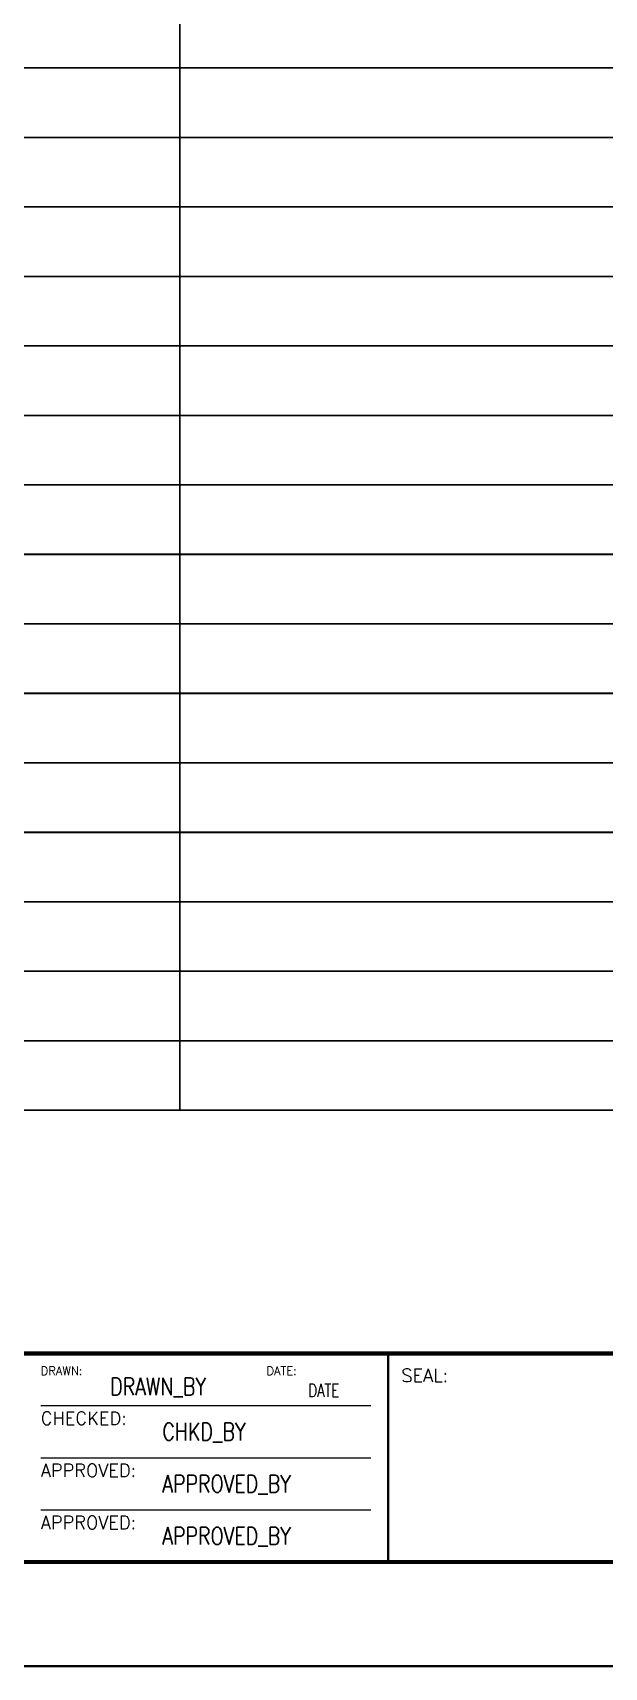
# Model space of a CAD drawing. Header units: inches. Extents: x 0 to 36, y 0 to 24.
# Drawn here: x 23.82 to 27.93, y -0.01 to 11.75 of the extents above; entities that cross this region are included whole.
import ezdxf

# ---------------------------------------------------------------- set-up
doc = ezdxf.new("R2010")
doc.units = ezdxf.units.IN
doc.header["$MEASUREMENT"] = 0
doc.layers.get('0').update_dxf_attribs({"linetype": 'CONTINUOUS'})
for name, color, linetype in [('ETEXT', 3, 'CONTINUOUS'), ('GRID', 7, 'CONTINUOUS'), ('TRIM', 7, 'CONTINUOUS')]:
    doc.layers.add(name, color=color, linetype=linetype)
doc.styles.add('SIMPLEX', font='SIMPLEX.shx', dxfattribs={"width": 0.75, "height": 0.09375})

msp = doc.modelspace()

# ---------------------------------------------------------------- linework, layer by layer
for p, q in [((23.875, 1.875), (26.25, 1.875)), ((23.875, 1.5), (26.25, 1.5)), ((23.875, 1.125), (26.25, 1.125))]:
    msp.add_line(p, q)
at = {"const_width": 0.03, "flags": 128}
msp.add_lwpolyline([(1, 23.25), (1, 0.75), (35.25, 0.75), (35.25, 23.25)], close=True, dxfattribs=at)
at = {"flags": 128}
for points, const_width in [([(1, 2.25), (35.25, 2.25)], 0.03), ([(26.375, 2.25), (26.375, 0.75)], 0.0156)]:
    msp.add_lwpolyline(points, dxfattribs=dict(at, const_width=const_width))
at = {"const_width": 0.0156}
msp.add_lwpolyline([(1, 0), (30, 0)], dxfattribs=at)
at = {"layer": 'GRID', "const_width": 0.0125}
for points in [[(24.875, 4), (24.875, 22.75)], [(1, 11.5), (35.25, 11.5)], [(1, 11), (35.25, 11)], [(1, 10.5), (35.25, 10.5)], [(1, 10), (35.25, 10)], [(1, 9.5), (35.25, 9.5)], [(1, 9), (35.25, 9)], [(1, 8.5), (35.25, 8.5)], [(1, 8), (35.25, 8)], [(1, 7.5), (35.25, 7.5)], [(1, 7), (35.25, 7)], [(1, 6.5), (35.25, 6.5)], [(1, 6), (35.25, 6)], [(1, 5.5), (35.25, 5.5)], [(1, 5), (35.25, 5)], [(1, 4.5), (35.25, 4.5)], [(1, 4), (35.25, 4)]]:
    msp.add_lwpolyline(points, dxfattribs=at)
at = {"layer": 'TRIM'}
msp.add_lwpolyline([(36, 24), (0, 24), (0, 0), (36, 0)], close=True, dxfattribs=at)

# ---------------------------------------------------------------- texts
at = {"layer": 'ETEXT', "style": 'SIMPLEX'}
for s, height, p in [('DRAWN:', 0.0602, (23.875, 2.095)), ('DATE:', 0.0602, (25.5, 2.095)), ('SEAL:', 0.0937, (26.47, 2.045)), ('CHECKED:', 0.0937, (23.875, 1.737)), ('APPROVED:', 0.0937, (23.875, 1.362)), ('APPROVED:', 0.0937, (23.875, 0.987))]:
    msp.add_text(s, height=height, dxfattribs=at).set_placement(p)
for tag, p, height, width in [('DRAWN_BY', (24.375, 1.95), 0.125, 0.8), ('DATE', (25.8, 1.937), 0.0938, 0.75), ('CHKD_BY', (24.75, 1.625), 0.125, 0.8), ('APPROVED_BY', (24.75, 1.25), 0.125, 0.8), ('APPROVED_BY', (24.75, 0.875), 0.125, 0.8)]:
    msp.add_attdef(tag, p, '', height=height, dxfattribs=dict(at, width=width))

doc.saveas('drawing.dxf')
